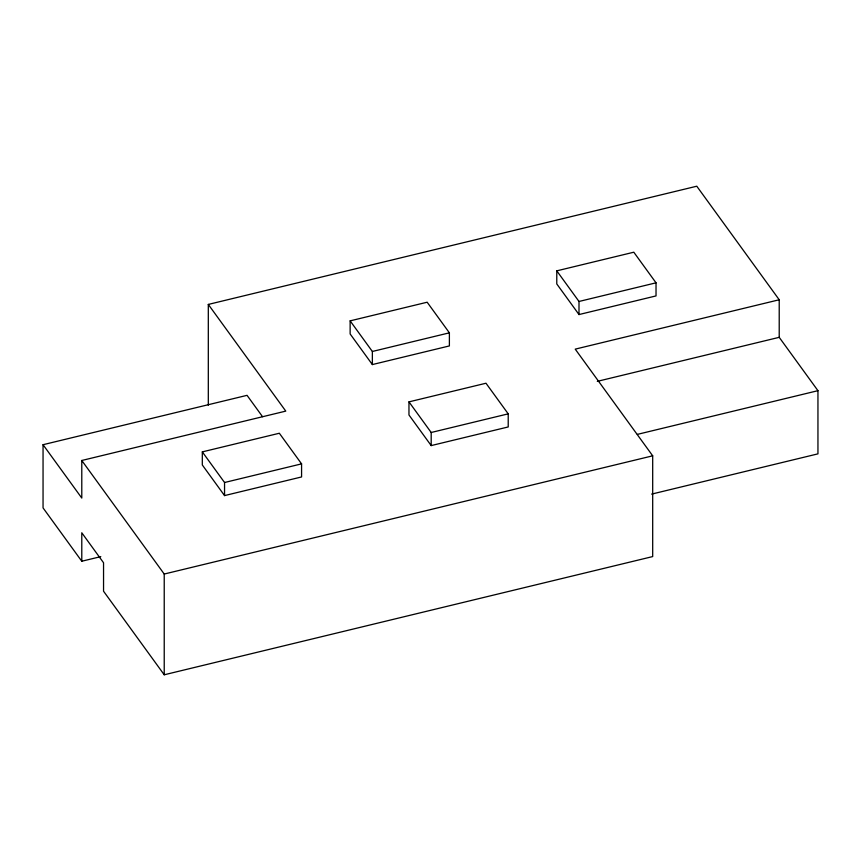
<?xml version="1.0" encoding="UTF-8"?>
<svg xmlns="http://www.w3.org/2000/svg" width="861" height="861" viewBox="0 0 861 861"><rect width="100%" height="100%" fill="white"/><g stroke="black" fill="none" stroke-linecap="round" stroke-linejoin="round"><path stroke-width="1.29" d="M208.308 405.176L208.308 304.428L696.775 186.213L779.216 299.768L779.216 337.329L817.95 390.679L817.95 453.855L651.637 494.106M350.136 320.862L427.164 302.222L449.388 332.83L449.388 345.928L372.361 364.569L350.136 333.95L350.136 320.862L372.361 351.471L372.361 364.569M556.776 270.849L633.804 252.208L656.028 282.828L656.028 295.915L579.001 314.556L556.776 283.936L556.776 270.849L579.001 301.468L579.001 314.556M372.361 351.471L449.388 332.83M579.001 301.468L656.028 282.828M100.791 556.636L81.784 561.232L43.05 507.893L43.05 444.706L247.042 395.339L262.53 416.681M43.05 444.706L81.784 498.056L81.784 460.484L285.777 411.117L208.308 304.428M779.216 299.768L575.223 349.135L652.692 455.824L652.692 556.572L164.225 674.787L103.546 591.216L103.546 562.76L81.784 532.776L81.784 561.232M202.313 451.885L279.341 433.244L301.576 463.864L301.576 476.951L224.549 495.592L202.313 464.972L202.313 451.885L224.549 482.504L224.549 495.592M408.964 401.872L485.981 383.231L508.216 413.85L508.216 426.948L431.189 445.589L408.964 414.97L408.964 401.872L431.189 432.491L431.189 445.589M597.319 381.348L779.216 337.329M224.549 482.504L301.576 463.864M431.189 432.491L508.216 413.85M637.344 434.385L817.95 390.679M81.784 460.484L164.225 574.039L652.692 455.824M164.225 574.039L164.225 674.787"/></g></svg>
